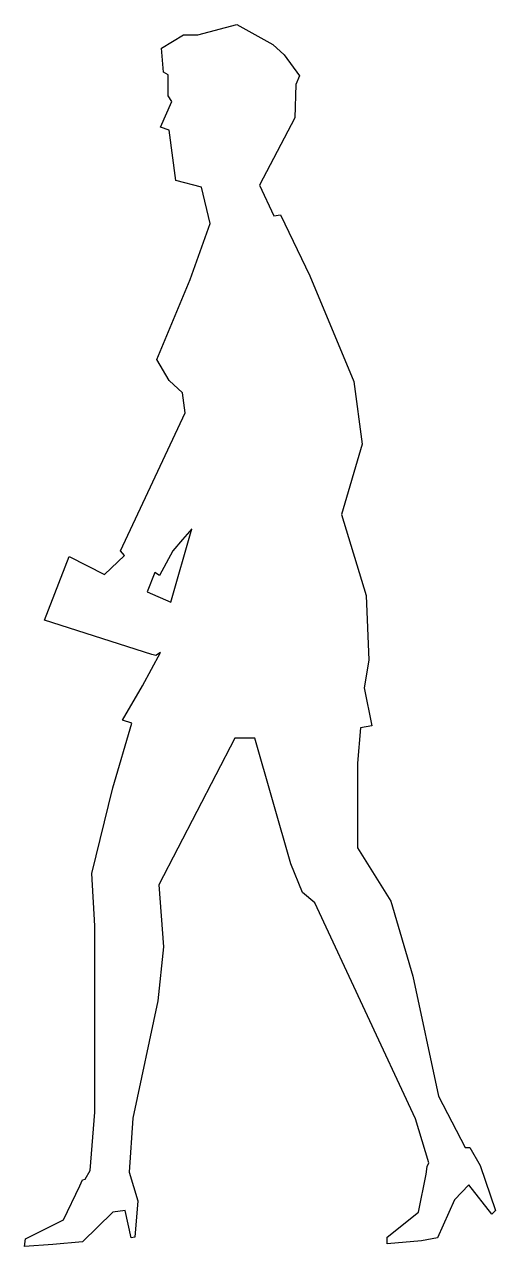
# Model space of a CAD drawing. Extents: x -8827 to -8234, y -2090 to -552.
import ezdxf

# ---------------------------------------------------------------- set-up
doc = ezdxf.new("R2010")
doc.units = 0
doc.layers.get('0').update_dxf_attribs({"linetype": 'CONTINUOUS'})

msp = doc.modelspace()

# ---------------------------------------------------------------- linework, layer by layer
at = {"color": 0}
for points in [[(-8661.6, -1346.1), (-8666.4, -1344.9), (-8801.8, -1301.8), (-8770.6, -1221.6), (-8726.3, -1244.3), (-8701.2, -1220.4), (-8705.9, -1214.4), (-8624.5, -1040.7), (-8628.1, -1015.6), (-8644.9, -1000), (-8660.4, -973.7), (-8618.5, -873.1), (-8593.4, -802.4), (-8604.2, -756.9), (-8636.5, -748.5), (-8644.9, -685.1), (-8655.7, -681.5), (-8641.3, -649.2), (-8646.1, -642), (-8646.1, -615.6), (-8652.1, -612), (-8654.5, -582.1), (-8626.9, -565.3), (-8608.9, -565.3), (-8559.8, -552.2), (-8514.3, -577.3), (-8500, -590.5), (-8480.8, -616.8), (-8485.6, -627.6), (-8486.8, -669.5), (-8531.1, -754.5), (-8513.1, -792.9), (-8504.8, -791.7), (-8467.6, -868.3), (-8412.6, -1001.2), (-8401.8, -1080.3), (-8428.1, -1168.9), (-8397, -1270.7), (-8393.4, -1352.1), (-8399.4, -1386.8), (-8389.8, -1434.7), (-8404.2, -1437.1), (-8407.8, -1481.4), (-8407.8, -1588), (-8365.8, -1655.1), (-8338.3, -1749.7), (-8306, -1900.6), (-8272.4, -1965.3), (-8266.5, -1965.3), (-8253.3, -1988), (-8234.1, -2044.3), (-8238.9, -2049.1), (-8267.6, -2012), (-8285.6, -2031.1), (-8307.2, -2079), (-8327.5, -2082.6), (-8370.6, -2086.2), (-8370.6, -2077.8), (-8331.1, -2046.7), (-8321.5, -1998.8), (-8320.3, -1989.2), (-8317.9, -1984.4), (-8334.7, -1929.3), (-8461.6, -1657.5), (-8477.2, -1644.3), (-8491.6, -1608.4), (-8537.1, -1450.3), (-8562.2, -1450.3), (-8658, -1634.7), (-8652.1, -1712.6), (-8659.2, -1780.8), (-8690.4, -1928.1), (-8695.2, -1996.4), (-8684.4, -2032.3), (-8688, -2077.8), (-8692.8, -2079), (-8700, -2044.3), (-8715.5, -2046.7), (-8753.8, -2083.8), (-8791, -2087.4), (-8826.9, -2089.8), (-8825.7, -2080.2), (-8777.8, -2056.3), (-8757.4, -2013.2), (-8753.8, -2006), (-8750.3, -2004.8), (-8744.3, -1994), (-8738.3, -1920.9), (-8738.3, -1686.2), (-8741.9, -1620.4), (-8715.5, -1512.6), (-8691.6, -1431.1), (-8703.6, -1427.6), (-8678.4, -1384.4), (-8655.7, -1342.5), (-8661.6, -1346.1), (-8661.6, -1346.1)], [(-8661.6, -1346.1), (-8666.4, -1344.9), (-8801.8, -1301.8), (-8770.6, -1221.6), (-8726.3, -1244.3), (-8701.2, -1220.4), (-8705.9, -1214.4), (-8624.5, -1040.7), (-8628.1, -1015.6), (-8644.9, -1000), (-8660.4, -973.7), (-8618.5, -873.1), (-8593.4, -802.4), (-8604.2, -756.9), (-8636.5, -748.5), (-8644.9, -685.1), (-8655.7, -681.5), (-8641.3, -649.2), (-8646.1, -642), (-8646.1, -615.6), (-8652.1, -612), (-8654.5, -582.1), (-8626.9, -565.3), (-8608.9, -565.3), (-8559.8, -552.2), (-8514.3, -577.3), (-8500, -590.5), (-8480.8, -616.8), (-8485.6, -627.6), (-8486.8, -669.5), (-8531.1, -754.5), (-8513.1, -792.9), (-8504.8, -791.7), (-8467.6, -868.3), (-8412.6, -1001.2), (-8401.8, -1080.3), (-8428.1, -1168.9), (-8397, -1270.7), (-8393.4, -1352.1), (-8399.4, -1386.8), (-8389.8, -1434.7), (-8404.2, -1437.1), (-8407.8, -1481.4), (-8407.8, -1588), (-8365.8, -1655.1), (-8338.3, -1749.7), (-8306, -1900.6), (-8272.4, -1965.3), (-8266.5, -1965.3), (-8253.3, -1988), (-8234.1, -2044.3), (-8238.9, -2049.1), (-8267.6, -2012), (-8285.6, -2031.1), (-8307.2, -2079), (-8327.5, -2082.6), (-8370.6, -2086.2), (-8370.6, -2077.8), (-8331.1, -2046.7), (-8321.5, -1998.8), (-8320.3, -1989.2), (-8317.9, -1984.4), (-8334.7, -1929.3), (-8461.6, -1657.5), (-8477.2, -1644.3), (-8491.6, -1608.4), (-8537.1, -1450.3), (-8562.2, -1450.3), (-8658, -1634.7), (-8652.1, -1712.6), (-8659.2, -1780.8), (-8690.4, -1928.1), (-8695.2, -1996.4), (-8684.4, -2032.3), (-8688, -2077.8), (-8692.8, -2079), (-8700, -2044.3), (-8715.5, -2046.7), (-8753.8, -2083.8), (-8791, -2087.4), (-8826.9, -2089.8), (-8825.7, -2080.2), (-8777.8, -2056.3), (-8757.4, -2013.2), (-8753.8, -2006), (-8750.3, -2004.8), (-8744.3, -1994), (-8738.3, -1920.9), (-8738.3, -1686.2), (-8741.9, -1620.4), (-8715.5, -1512.6), (-8691.6, -1431.1), (-8703.6, -1427.6), (-8678.4, -1384.4), (-8655.7, -1342.5)], [(-8642.5, -1279.1), (-8616.1, -1186.8), (-8628.1, -1200), (-8640.1, -1214.4), (-8656.8, -1245.5), (-8662.8, -1241.9), (-8672.4, -1265.9), (-8642.5, -1279.1), (-8642.5, -1279.1)], [(-8642.5, -1279.1), (-8616.1, -1186.8), (-8628.1, -1200), (-8640.1, -1214.4), (-8656.8, -1245.5), (-8662.8, -1241.9), (-8672.4, -1265.9), (-8642.5, -1279.1)]]:
    msp.add_lwpolyline(points, dxfattribs=at)

doc.saveas('drawing.dxf')
